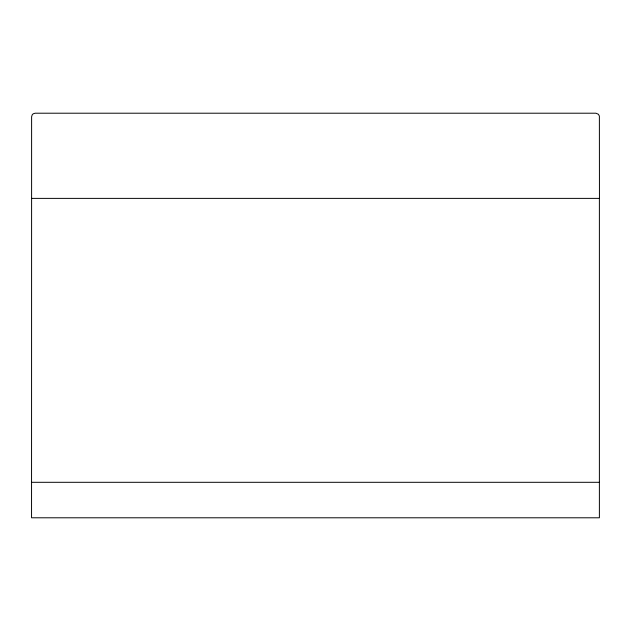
<?xml version="1.0" encoding="UTF-8"?>
<svg xmlns="http://www.w3.org/2000/svg" width="631" height="631" viewBox="0 0 631 631"><rect width="100%" height="100%" fill="white"/><g stroke="black" fill="none" stroke-linecap="round" stroke-linejoin="round"><path stroke-width="0.95" d="M31.55 198.386L599.45 198.386L599.379 116.065L598.409 114.25L595.901 113.209L35.162 113.209L33.191 113.809L32.213 114.787L31.613 116.759L31.55 517.791L599.387 517.791L599.387 198.386M31.55 482.305L599.387 482.305"/></g></svg>
